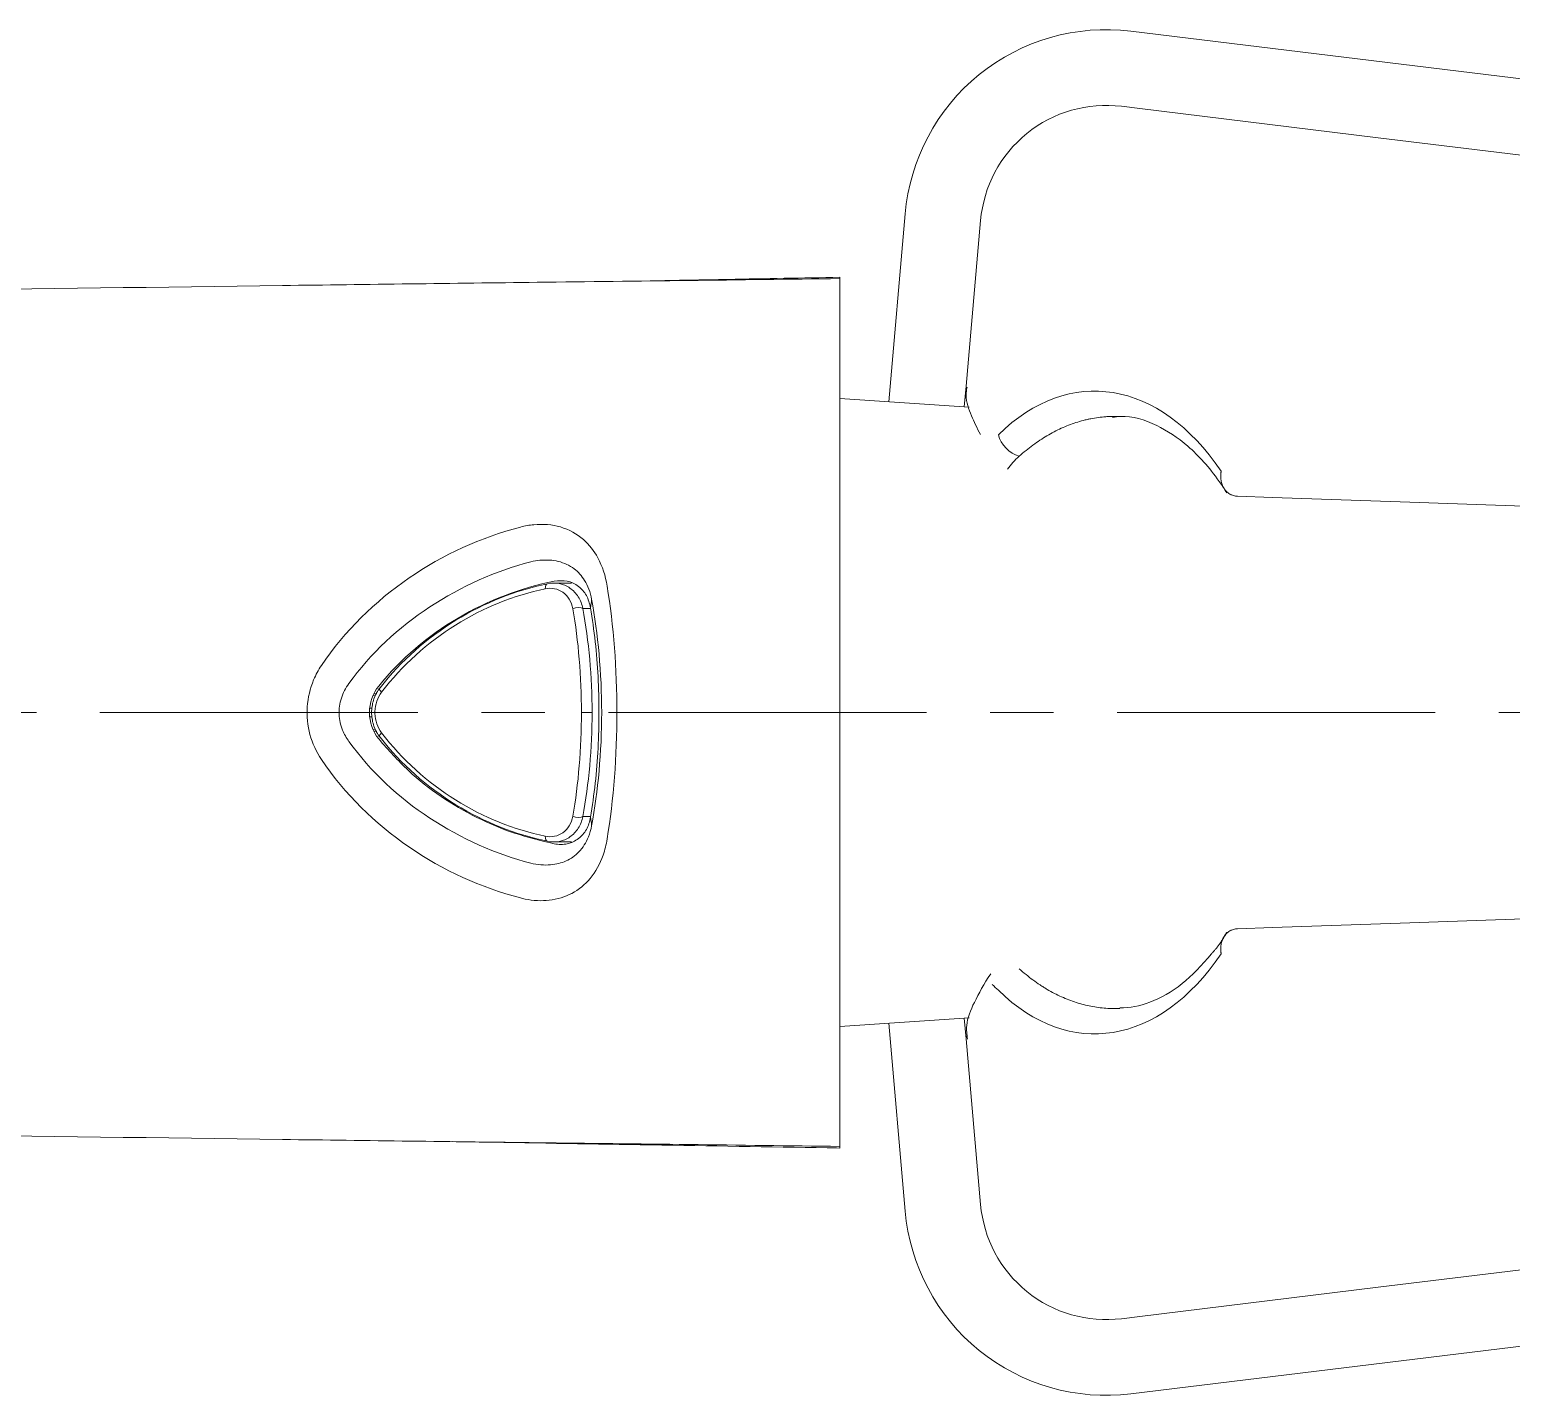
# Model space of a CAD drawing. Header units: millimetres. Extents: x 1435 to 2029, y -1230 to -810.
# Drawn here: x 1831.2 to 1889.5, y -928.9 to -875.2 of the extents above; entities that cross this region are included whole.
import ezdxf

# ---------------------------------------------------------------- set-up
doc = ezdxf.new("R2010")
doc.units = ezdxf.units.MM
doc.header["$LTSCALE"] = 10
doc.linetypes.add('CENTER', pattern=[2, 1.25, -0.25, 0.25, -0.25])
for name, color, linetype in [('00_COMPONENTS', 7, 'Continuous'), ('41', 7, 'Continuous'), ('CL', 1, 'CENTER')]:
    doc.layers.add(name, color=color, linetype=linetype)

msp = doc.modelspace()

# ---------------------------------------------------------------- linework, layer by layer
at = {"layer": '00_COMPONENTS', "color": 7, "linetype": 'Continuous', "lineweight": 5}
for p, q in [((1915.87347, -880.28319), (1874.50237, -875.22379)), ((1874.8514, -878.26636), (1874.14091, -878.17947)), ((1874.8514, -878.26636), (1884.12651, -879.40064)), ((1884.12651, -879.40064), (1903.4532, -881.76416)), ((1865.62817, -882.41354), (1864.98179, -889.80169)), ((1868.02422, -889.19184), (1868.59453, -882.67306)), ((1863.05936, -884.90368), (1863.05936, -892.77006)), ((1863.05936, -914.51799), (1863.05936, -889.51799)), ((1867.95368, -889.99804), (1868.02421, -889.19186)), ((1868.14787, -890.01089), (1863.05936, -889.67453)), ((1880.07848, -893.56275), (1878.70278, -893.51471)), ((1885.09015, -893.73777), (1880.07848, -893.56275)), ((1893.91934, -894.04609), (1885.09015, -893.73777)), ((1885.09015, -910.29822), (1893.91934, -909.9899)), ((1878.70278, -910.52127), (1880.07848, -910.47323)), ((1880.07848, -910.47323), (1885.09015, -910.29822)), ((1863.05936, -911.77006), (1863.05936, -919.14379)), ((1868.1496, -914.02498), (1863.05936, -914.36146)), ((1868.02421, -914.84412), (1867.95368, -914.03795)), ((1864.98179, -914.23429), (1865.62817, -921.62245)), ((1868.59453, -921.36292), (1868.02422, -914.84415)), ((1903.4532, -922.27183), (1884.12651, -924.63535)), ((1874.50237, -928.81219), (1915.87347, -923.7528)), ((1884.12651, -924.63535), (1874.8514, -925.76963)), ((1874.14091, -925.85652), (1874.8514, -925.76963))]:
    msp.add_line(p, q, dxfattribs=at)
for centre, radius, start, end in [((1873.53848, -883.1056), 7.94053, 83.0277449, 175), ((1873.53848, -883.1056), 4.96283, 83.0277449, 175), ((1873.53848, -920.93038), 7.94053, 185, 276.9722551), ((1873.53848, -920.93038), 4.96283, 185, 276.9722551)]:
    msp.add_arc(centre, radius, start, end, dxfattribs=at)
for centre, major_axis, ratio, start_param, end_param in [((1873.08001, -902.01799), (0, 12.63799), 0.59580916, 5.56175194, 6.81002153), ((1870.14675, -891.09369), (0.69338, -0.71022), 0.76854114, 4.06868996, 5.34002127), ((1873.08001, -902.01799), (0, 12.63799), 0.59580916, 2.61475643, 3.86302602)]:
    msp.add_ellipse(centre, major_axis=major_axis, ratio=ratio, start_param=start_param, end_param=end_param, dxfattribs=at)
for points, knots in [([(1863.05936, -884.9575), (1859.10249, -885.00453), (1851.82755, -885.09177), (1835.02131, -885.30363), (1816.88239, -885.5644), (1797.21742, -885.87497), (1784.64198, -886.0848), (1774.8673, -886.25145), (1767.99135, -886.37648), (1762.27012, -886.49472), (1757.86214, -886.56667), (1755.23032, -886.63158), (1754.09128, -886.65967)], [0.04933239, 0.04933239, 0.04933239, 0.04933239, 0.157343855, 0.247656132, 0.503981945, 0.640054139, 0.760692492, 0.827631234, 0.889137026, 0.934852599, 0.97180445, 1, 1, 1, 1]), ([(1863.05936, -884.90368), (1861.59973, -884.93071), (1859.11956, -884.97799), (1856.62615, -885.02602), (1855.60194, -885.04575)], [0.450917723, 0.450917723, 0.450917723, 0.450917723, 0.774957101, 1, 1, 1, 1]), ([(1863.05936, -886.77006), (1863.05936, -886.7701), (1863.05936, -886.86681), (1863.05936, -887.12953), (1863.05936, -887.24296)], [0, 0, 0, 0, 0.65167122, 1, 1, 1, 1]), ([(1868.0603, -889.22937), (1868.03991, -889.33363), (1867.98999, -889.73422), (1868.20853, -890.31498), (1868.44959, -890.83077), (1868.59089, -891.08473)], [0, 0, 0, 0, 0.15359678, 0.59952611, 1, 1, 1, 1]), ([(1873.69772, -890.37533), (1873.63813, -890.37762), (1873.57852, -890.38101), (1873.32291, -890.40025), (1873.12673, -890.42688), (1872.88128, -890.47543), (1872.83218, -890.4859), (1872.73395, -890.50839), (1872.68493, -890.52038), (1872.53826, -890.55857), (1872.44095, -890.58698), (1872.15046, -890.68101), (1871.7669, -890.82982), (1871.3909, -891.02555), (1871.01875, -891.24522), (1870.8346, -891.36702), (1870.47029, -891.6355), (1870.29014, -891.78219), (1870.11211, -891.94208)], [0, 0, 0, 0, 0.0482611, 0.0482611, 0.20688425, 0.20688425, 0.24654004, 0.24654004, 0.28619583, 0.28619583, 0.3655074, 0.3655074, 0.52413055, 0.6827537, 0.6827537, 0.84137685, 0.84137685, 1, 1, 1, 1]), ([(1873.77651, -890.42263), (1873.88399, -890.39932), (1874.46332, -890.31228), (1875.44665, -890.63439), (1876.77036, -891.46657), (1877.69636, -892.49917), (1878.17994, -893.22698), (1878.27995, -893.38587)], [0, 0, 0, 0, 0.07113352, 0.38293662, 0.65004565, 0.92674048, 1, 1, 1, 1]), ([(1863.05936, -891.47258), (1863.05936, -891.83098), (1863.05936, -893.00953), (1863.05936, -895.34889), (1863.05936, -898.77298), (1863.05936, -902.47932), (1863.05936, -905.97607), (1863.05936, -909.00292), (1863.05936, -911.51911), (1863.05936, -913.20274), (1863.05936, -914.04867), (1863.05936, -914.30797)], [0, 0, 0, 0, 0.05990289, 0.18550194, 0.31110098, 0.43670003, 0.56229908, 0.68789813, 0.81349718, 0.93909623, 1, 1, 1, 1]), ([(1878.70278, -893.51471), (1878.64641, -893.51275), (1878.59244, -893.50433), (1878.51489, -893.48251), (1878.48961, -893.47369), (1878.45257, -893.4581), (1878.44033, -893.45249), (1878.4164, -893.4406), (1878.40469, -893.4343), (1878.34733, -893.40116), (1878.30531, -893.3693), (1878.25751, -893.32296), (1878.24818, -893.31337), (1878.23002, -893.29351), (1878.22121, -893.28328), (1878.19576, -893.25191), (1878.16427, -893.20812), (1878.13748, -893.16052), (1878.11303, -893.11103), (1878.10195, -893.08529), (1878.07239, -893.00546), (1878.05798, -892.95002), (1878.04384, -892.86371), (1878.04038, -892.83441), (1878.03601, -892.77473), (1878.03511, -892.74427), (1878.03589, -892.68321), (1878.03757, -892.65251), (1878.04199, -892.60621), (1878.04467, -892.58299), (1878.04865, -892.5558), (1878.05054, -892.54412), (1878.05184, -892.53633), (1878.0525, -892.53248), (1878.05318, -892.52864)], [0, 0, 0, 0, 0.125, 0.125, 0.1875, 0.1875, 0.21875, 0.21875, 0.25, 0.25, 0.375, 0.375, 0.40625, 0.40625, 0.4375, 0.4375, 0.5, 0.5625, 0.5625, 0.625, 0.625, 0.75, 0.75, 0.8125, 0.8125, 0.875, 0.875, 0.9375, 0.9375, 0.96875, 0.984375, 0.9921875, 0.9921875, 1, 1, 1, 1]), ([(1878.70278, -910.52127), (1878.64641, -910.52324), (1878.59244, -910.53166), (1878.51489, -910.55348), (1878.48961, -910.5623), (1878.45257, -910.57789), (1878.44033, -910.58349), (1878.4164, -910.59539), (1878.40469, -910.60168), (1878.34733, -910.63483), (1878.30531, -910.66668), (1878.25751, -910.71302), (1878.24818, -910.72262), (1878.23002, -910.74248), (1878.22121, -910.75271), (1878.19576, -910.78407), (1878.16427, -910.82786), (1878.13748, -910.87547), (1878.11303, -910.92496), (1878.10195, -910.9507), (1878.07239, -911.03053), (1878.05798, -911.08597), (1878.04384, -911.17228), (1878.04038, -911.20158), (1878.03601, -911.26125), (1878.03511, -911.29171), (1878.03589, -911.35278), (1878.03757, -911.38348), (1878.04199, -911.42978), (1878.04467, -911.45299), (1878.04865, -911.48019), (1878.05054, -911.49187), (1878.05184, -911.49966), (1878.0525, -911.5035), (1878.05318, -911.50735)], [0, 0, 0, 0, 0.125, 0.125, 0.1875, 0.1875, 0.21875, 0.21875, 0.25, 0.25, 0.375, 0.375, 0.40625, 0.40625, 0.4375, 0.4375, 0.5, 0.5625, 0.5625, 0.625, 0.625, 0.75, 0.75, 0.8125, 0.8125, 0.875, 0.875, 0.9375, 0.9375, 0.96875, 0.984375, 0.9921875, 0.9921875, 1, 1, 1, 1]), ([(1877.67244, -911.50286), (1877.29244, -911.97345), (1876.49874, -912.78706), (1875.26804, -913.48292), (1874.45982, -913.63911), (1874.06788, -913.63781)], [0, 0, 0, 0, 0.32407274, 0.67133871, 1, 1, 1, 1]), ([(1868.99677, -912.29001), (1868.72367, -912.68914), (1868.35178, -913.38224), (1868.00698, -914.16658), (1868.04915, -914.67732), (1868.08327, -914.8579)], [0, 0, 0, 0, 0.43438151, 0.803803, 1, 1, 1, 1]), ([(1870.11211, -912.0939), (1870.29011, -912.25377), (1870.47091, -912.40103), (1870.74615, -912.60373), (1870.83857, -912.66826), (1870.97821, -912.76055), (1871.02492, -912.79056), (1871.11868, -912.84909), (1871.16571, -912.87759), (1871.40105, -913.01604), (1871.59041, -913.11403), (1871.97118, -913.28569), (1872.16259, -913.35935), (1872.54743, -913.483), (1872.93428, -913.58297), (1873.3251, -913.63601), (1873.61973, -913.65803), (1873.71819, -913.6624), (1873.86626, -913.66447), (1873.91568, -913.6644), (1874.0003, -913.66301), (1874.03546, -913.66205), (1874.07058, -913.6607)], [0, 0, 0, 0, 0.14435222, 0.14435222, 0.21652834, 0.21652834, 0.25261639, 0.25261639, 0.28870445, 0.28870445, 0.43305667, 0.43305667, 0.5774089, 0.5774089, 0.72176112, 0.86611335, 0.86611335, 0.93828946, 0.93828946, 0.97437751, 0.97437751, 1, 1, 1, 1]), ([(1754.09124, -917.37631), (1754.91366, -917.39639), (1756.75751, -917.44139), (1759.78138, -917.49978), (1763.3827, -917.56512), (1768.40878, -917.66673), (1774.8672, -917.78465), (1784.64087, -917.9511), (1797.21695, -918.16102), (1816.88183, -918.47155), (1835.01839, -918.7323), (1851.82472, -918.94423), (1859.09966, -919.03152), (1863.05936, -919.07862)], [0, 0, 0, 0, 0.020329058, 0.045577163, 0.075756706, 0.110866122, 0.172361345, 0.239310225, 0.359934436, 0.496019912, 0.752344851, 0.842578732, 0.950665546, 0.950665546, 0.950665546, 0.950665546]), ([(1847.82389, -918.89236), (1848.22514, -918.89899), (1850.83345, -918.94215), (1855.75895, -919.02394), (1860.42112, -919.10096), (1862.8921, -919.14107), (1863.05936, -919.14379)], [0, 0, 0, 0, 0.056293201, 0.366174086, 0.694431922, 0.718271075, 0.718271075, 0.718271075, 0.718271075])]:
    msp.add_open_spline(points, degree=3, knots=knots, dxfattribs=at)
for points, degree in [([(1868.02422, -889.19184), (1868.02037, -889.23582), (1868.02015, -889.28203), (1868.02343, -889.3304)], 3), ([(1874.05508, -890.37471), (1873.93603, -890.37055), (1873.81691, -890.37074), (1873.69772, -890.37533)], 3), ([(1870.11211, -891.94208), (1869.94017, -892.09651), (1869.7859, -892.26599), (1869.64678, -892.45135)], 3), ([(1878.27995, -910.65012), (1877.99624, -911.18032), (1877.67244, -911.50286)], 2), ([(1869.29401, -912.9423), (1869.20883, -912.86917), (1869.12752, -912.79255), (1869.04982, -912.71231)], 3), ([(1868.0221, -914.72923), (1868.02032, -914.76907), (1868.021, -914.80738), (1868.02422, -914.84415)], 3)]:
    msp.add_open_spline(points, degree=degree, dxfattribs=at)
at = {"layer": '41', "color": 7, "linetype": 'Continuous', "lineweight": 5}
for p, q in [((1852.50441, -896.93031), (1851.80796, -896.93031)), ((1844.84915, -901.28114), (1844.76172, -901.28114)), ((1844.84915, -902.75485), (1844.76172, -902.75485)), ((1851.80796, -907.10567), (1852.50437, -907.10567))]:
    msp.add_line(p, q, dxfattribs=at)
at = {"layer": '41', "color": 3, "linetype": 'Continuous', "lineweight": 5}
for p, q in [((1853.26182, -897.93042), (1852.95763, -897.93042)), ((1853.26182, -906.10556), (1852.95763, -906.10556))]:
    msp.add_line(p, q, dxfattribs=at)
for centre, major_axis, ratio, start_param, end_param in [((1851.61526, -897.25054), (-0.06059, 0.29382), 0.427267, 6.20410073, 7.43671876), ((1852.69726, -898.0304), (0.29535, 0.05262), 0.430784, 0.42049703, 1.98386311), ((1845.18919, -901.23813), (0.23677, -0.18423), 0.270035, 2.82805589, 4.27591209), ((1845.18919, -902.79786), (0.23677, 0.18423), 0.270035, 2.00727321, 3.45512942), ((1852.69726, -906.00558), (0.29535, -0.05262), 0.430784, 4.2993222, 5.86268827), ((1851.61526, -906.78545), (-0.06059, -0.29382), 0.427267, 5.12965185, 6.36226988)]:
    msp.add_ellipse(centre, major_axis=major_axis, ratio=ratio, start_param=start_param, end_param=end_param, dxfattribs=at)
for points in [[(1842.67636, -900.16921), (1844.52074, -897.44754), (1847.40566, -895.53034), (1850.50245, -894.72561)], [(1850.90768, -896.08779), (1848.1775, -896.80809), (1845.44557, -898.50553), (1843.75921, -900.88169)], [(1851.47594, -897.15513), (1849.03541, -897.6584), (1846.65308, -899.09913), (1845.04402, -901.21819)], [(1853.30024, -897.56731), (1853.28607, -897.67724), (1853.27189, -897.78717), (1853.25772, -897.8971)], [(1852.89704, -902.01799), (1852.89709, -900.61235), (1852.78383, -899.20276), (1852.55794, -897.935)], [(1852.95763, -897.93042), (1853.1888, -899.20214), (1853.31868, -900.61084), (1853.31864, -902.01799)], [(1844.67306, -901.84755), (1844.64676, -901.8475), (1844.62046, -901.84744), (1844.59416, -901.84739)], [(1844.72026, -901.356), (1844.74954, -901.35606), (1844.77883, -901.35612), (1844.80811, -901.35618)], [(1844.67306, -902.18843), (1844.64676, -902.18849), (1844.62046, -902.18854), (1844.59416, -902.1886)], [(1852.89704, -902.01799), (1852.89709, -903.42363), (1852.78383, -904.83323), (1852.55794, -906.10099)], [(1852.95763, -906.10556), (1853.1888, -904.83384), (1853.31868, -903.42514), (1853.31864, -902.01799)], [(1844.72026, -902.67998), (1844.74954, -902.67992), (1844.77883, -902.67987), (1844.80811, -902.67981)], [(1851.47594, -906.88085), (1849.03541, -906.37758), (1846.65308, -904.93685), (1845.04402, -902.8178)], [(1843.75921, -903.1543), (1845.44871, -905.53488), (1848.1724, -907.22657), (1850.90766, -907.94822)], [(1850.50242, -909.31039), (1847.40514, -908.50552), (1844.51933, -906.58638), (1842.67636, -903.86677)], [(1853.30024, -906.46868), (1853.28606, -906.35875), (1853.27189, -906.24882), (1853.25771, -906.13889)]]:
    msp.add_open_spline(points, degree=3, dxfattribs=at)
for points, knots in [([(1850.50245, -894.72561), (1850.67538, -894.68067), (1850.85005, -894.64952), (1851.02208, -894.6328), (1851.38691, -894.59735), (1851.74895, -894.62838), (1852.06987, -894.72214), (1852.41215, -894.82214), (1852.72095, -894.99425), (1852.97469, -895.21693), (1853.20329, -895.41755), (1853.39428, -895.66349), (1853.54354, -895.93791), (1853.72266, -896.26721), (1853.84652, -896.64634), (1853.91118, -897.048)], [0, 0, 0, 0, 0.10022528, 0.10022528, 0.10022528, 0.31599206, 0.31599206, 0.31599206, 0.54592421, 0.54592421, 0.54592421, 0.75196121, 0.75196121, 0.75196121, 1, 1, 1, 1]), ([(1853.30024, -897.56731), (1853.30024, -897.56729), (1853.30024, -897.56728), (1853.30023, -897.56726), (1853.24801, -897.29034), (1853.15241, -897.03593), (1853.01924, -896.82073), (1852.90975, -896.64378), (1852.77258, -896.48941), (1852.60998, -896.36624), (1852.43387, -896.23284), (1852.22218, -896.13276), (1851.98497, -896.07591), (1851.76772, -896.02386), (1851.52134, -896.0085), (1851.26913, -896.03119), (1851.15024, -896.04188), (1851.02884, -896.06085), (1850.90774, -896.08777), (1850.90772, -896.08778), (1850.9077, -896.08778), (1850.90768, -896.08779)], [0, 0, 0, 0, 0.00001542, 0.00001542, 0.00001542, 0.25602114, 0.25602114, 0.25602114, 0.46566749, 0.46566749, 0.46566749, 0.69370715, 0.69370715, 0.69370715, 0.90278864, 0.90278864, 0.90278864, 0.99998458, 0.99998458, 0.99998458, 1, 1, 1, 1]), ([(1852.55794, -897.935), (1852.53434, -897.80256), (1852.48839, -897.67665), (1852.42338, -897.56781), (1852.35831, -897.45886), (1852.27216, -897.36394), (1852.17164, -897.29247), (1852.07438, -897.22332), (1851.96065, -897.17416), (1851.84042, -897.15095), (1851.72458, -897.12858), (1851.59911, -897.12973), (1851.47594, -897.15513)], [0, 0, 0, 0, 0.25603415, 0.25603415, 0.25603415, 0.51255517, 0.51255517, 0.51255517, 0.76082336, 0.76082336, 0.76082336, 1, 1, 1, 1]), ([(1853.91118, -897.048), (1854.15976, -898.59216), (1854.29585, -900.30721), (1854.29575, -903.73054), (1854.15973, -905.44396), (1853.91118, -906.98797)], [0, 0, 0, 0, 0.5, 0.5, 1, 1, 1, 1]), ([(1853.30024, -906.46868), (1853.54896, -905.1161), (1853.69562, -903.5584), (1853.69574, -900.47935), (1853.54897, -898.91988), (1853.30024, -897.56731)], [0, 0, 0, 0, 0.5, 0.5, 1, 1, 1, 1]), ([(1842.67636, -903.86677), (1842.47446, -903.56883), (1842.3208, -903.23003), (1842.22654, -902.88026), (1842.13235, -902.53077), (1842.09503, -902.16019), (1842.11927, -901.79867), (1842.14366, -901.43488), (1842.23006, -901.0704), (1842.37061, -900.73503), (1842.45364, -900.53691), (1842.55643, -900.34619), (1842.67636, -900.16921)], [0, 0, 0, 0, 0.27834395, 0.27834395, 0.27834395, 0.55640906, 0.55640906, 0.55640906, 0.83619733, 0.83619733, 0.83619733, 1, 1, 1, 1]), ([(1843.75921, -900.88169), (1843.7592, -900.8817), (1843.75919, -900.88172), (1843.75918, -900.88174), (1843.62909, -901.052), (1843.52608, -901.2477), (1843.45957, -901.45224), (1843.39307, -901.65669), (1843.3613, -901.87641), (1843.37023, -902.09136), (1843.37898, -902.30179), (1843.42615, -902.51343), (1843.50501, -902.70849), (1843.5692, -902.86727), (1843.65555, -903.01862), (1843.75918, -903.15425), (1843.75919, -903.15426), (1843.7592, -903.15428), (1843.75921, -903.1543)], [0, 0, 0, 0, 0.00002464, 0.00002464, 0.00002464, 0.26518239, 0.26518239, 0.26518239, 0.53050232, 0.53050232, 0.53050232, 0.78993427, 0.78993427, 0.78993427, 0.99997536, 0.99997536, 0.99997536, 1, 1, 1, 1]), ([(1845.04402, -901.21819), (1844.96425, -901.32323), (1844.89951, -901.44476), (1844.85508, -901.57269), (1844.8104, -901.70131), (1844.78501, -901.83985), (1844.78093, -901.9773), (1844.78053, -901.99086), (1844.78033, -902.00443), (1844.78032, -902.01799)], [0, 0, 0, 0, 0.47543743, 0.47543743, 0.47543743, 0.95337234, 0.95337234, 0.95337234, 1, 1, 1, 1]), ([(1845.04402, -902.8178), (1844.96425, -902.71275), (1844.89951, -902.59123), (1844.85508, -902.4633), (1844.8104, -902.33468), (1844.78501, -902.19614), (1844.78093, -902.05869), (1844.78053, -902.04513), (1844.78033, -902.03156), (1844.78032, -902.01799)], [0, 0, 0, 0, 0.47543743, 0.47543743, 0.47543743, 0.95337234, 0.95337234, 0.95337234, 1, 1, 1, 1]), ([(1850.90766, -907.94822), (1850.90768, -907.94822), (1850.9077, -907.94823), (1850.90772, -907.94823), (1851.17342, -908.0073), (1851.44306, -908.02785), (1851.68723, -908.00743), (1851.90882, -907.9889), (1852.11527, -907.93569), (1852.29583, -907.85498), (1852.48901, -907.76862), (1852.65751, -907.64858), (1852.79767, -907.50253), (1852.9568, -907.33671), (1853.08368, -907.13377), (1853.17462, -906.90578), (1853.22899, -906.76947), (1853.27119, -906.62274), (1853.30023, -906.46873), (1853.30023, -906.46871), (1853.30024, -906.46869), (1853.30024, -906.46868)], [0, 0, 0, 0, 0.00001546, 0.00001546, 0.00001546, 0.21652997, 0.21652997, 0.21652997, 0.41213431, 0.41213431, 0.41213431, 0.62121487, 0.62121487, 0.62121487, 0.85891399, 0.85891399, 0.85891399, 0.99998454, 0.99998454, 0.99998454, 1, 1, 1, 1]), ([(1852.55794, -906.10099), (1852.53434, -906.23342), (1852.48839, -906.35933), (1852.42338, -906.46817), (1852.35831, -906.57712), (1852.27216, -906.67204), (1852.17164, -906.74351), (1852.07438, -906.81267), (1851.96065, -906.86183), (1851.84042, -906.88504), (1851.72458, -906.9074), (1851.59911, -906.90625), (1851.47594, -906.88085)], [0, 0, 0, 0, 0.25603415, 0.25603415, 0.25603415, 0.51255517, 0.51255517, 0.51255517, 0.76082336, 0.76082336, 0.76082336, 1, 1, 1, 1]), ([(1853.91118, -906.98797), (1853.87527, -907.211), (1853.82148, -907.4265), (1853.75035, -907.62972), (1853.6306, -907.97184), (1853.45885, -908.28536), (1853.23911, -908.54785), (1853.04129, -908.78417), (1852.79923, -908.98433), (1852.52254, -909.13066), (1852.2573, -909.27093), (1851.953, -909.36544), (1851.63095, -909.40098), (1851.32998, -909.4342), (1851.00618, -909.41754), (1850.68667, -909.35294), (1850.62522, -909.34052), (1850.56374, -909.32632), (1850.50242, -909.31039)], [0, 0, 0, 0, 0.13668234, 0.13668234, 0.13668234, 0.36861834, 0.36861834, 0.36861834, 0.57730722, 0.57730722, 0.57730722, 0.77760322, 0.77760322, 0.77760322, 0.96453847, 0.96453847, 0.96453847, 1, 1, 1, 1])]:
    msp.add_open_spline(points, degree=3, knots=knots, dxfattribs=at)
at = {"layer": '41', "color": 7, "linetype": 'Continuous', "lineweight": 5}
for points in [[(1844.92933, -900.97817), (1845.79177, -899.9089), (1847.9379, -898.09229), (1850.52885, -897.11449), (1851.82106, -896.85728)], [(1844.97931, -901.04316), (1846.64162, -898.90737), (1849.07568, -897.46861), (1851.56478, -896.95559)], [(1844.92934, -903.05781), (1844.69813, -902.77116), (1844.4313, -902.01799), (1844.69813, -901.26482), (1844.92933, -900.97817)], [(1844.60921, -902.01799), (1844.59438, -902.01799), (1844.57954, -902.01799), (1844.56471, -902.01799)], [(1844.97931, -902.99283), (1846.64162, -905.12861), (1849.07568, -906.56737), (1851.56478, -907.08039)], [(1853.25771, -906.13889), (1853.22908, -906.31136), (1853.11894, -906.634), (1852.8068, -907.00418), (1852.35939, -907.21373), (1852.00098, -907.21452), (1851.82109, -907.17871)]]:
    msp.add_open_spline(points, degree=3, dxfattribs=at)
for points, knots in [([(1851.56478, -896.95559), (1851.71913, -896.92389), (1851.87733, -896.92233), (1852.02474, -896.95036), (1852.17679, -896.97928), (1852.32212, -897.04051), (1852.44775, -897.12727), (1852.57667, -897.2163), (1852.68891, -897.33488), (1852.77507, -897.47145), (1852.86074, -897.60725), (1852.92323, -897.76477), (1852.95763, -897.93042)], [0, 0, 0, 0, 0.24137401, 0.24137401, 0.24137401, 0.490442, 0.490442, 0.490442, 0.74603395, 0.74603395, 0.74603395, 1, 1, 1, 1]), ([(1853.25772, -897.8971), (1853.21495, -897.72871), (1853.13024, -897.39513), (1852.80165, -897.03609), (1852.36178, -896.80597), (1851.99962, -896.84033), (1851.82106, -896.85728)], [0, 0, 0, 0, 0.25198239, 0.49915538, 0.75305625, 1, 1, 1, 1]), ([(1853.25771, -906.13889), (1853.32382, -905.69784), (1853.45388, -904.83022), (1853.56323, -903.4309), (1853.60094, -902.01524), (1853.56361, -900.60087), (1853.45376, -899.20411), (1853.32384, -898.33791), (1853.25772, -897.8971)], [0, 0, 0, 0, 0.17080032, 0.33599884, 0.5003969, 0.66454826, 0.8292891, 1, 1, 1, 1]), ([(1844.64962, -902.01799), (1844.64962, -902.00147), (1844.64987, -901.98494), (1844.65037, -901.96842), (1844.65548, -901.80071), (1844.68728, -901.63165), (1844.743, -901.47522), (1844.79871, -901.31879), (1844.87986, -901.17068), (1844.97931, -901.04316)], [0, 0, 0, 0, 0.04641473, 0.04641473, 0.04641473, 0.52320204, 0.52320204, 0.52320204, 1, 1, 1, 1]), ([(1844.78032, -902.01799), (1844.75096, -902.01799), (1844.724, -902.01799), (1844.70167, -902.01799), (1844.67935, -902.01799), (1844.66105, -902.01799), (1844.64829, -902.01799), (1844.63552, -902.01799), (1844.62795, -902.01799), (1844.62618, -902.01799), (1844.62442, -902.01799), (1844.62842, -902.01799), (1844.63785, -902.01799), (1844.64113, -902.01799), (1844.64506, -902.01799), (1844.64962, -902.01799)], [0, 0, 0, 0, 0.23027038, 0.23027038, 0.23027038, 0.46054077, 0.46054077, 0.46054077, 0.69081115, 0.69081115, 0.69081115, 0.92108154, 0.92108154, 0.92108154, 1, 1, 1, 1]), ([(1844.64962, -902.01799), (1844.64962, -902.03452), (1844.64987, -902.05105), (1844.65037, -902.06756), (1844.65548, -902.23527), (1844.68728, -902.40433), (1844.743, -902.56076), (1844.79871, -902.71719), (1844.87986, -902.8653), (1844.97931, -902.99283)], [0, 0, 0, 0, 0.04641473, 0.04641473, 0.04641473, 0.52320204, 0.52320204, 0.52320204, 1, 1, 1, 1]), ([(1853.31864, -902.01799), (1853.30552, -902.01799), (1853.28688, -902.01799), (1853.26427, -902.01799), (1853.24166, -902.01799), (1853.21445, -902.01799), (1853.1849, -902.01799), (1853.15535, -902.01799), (1853.12263, -902.01799), (1853.08947, -902.01799), (1853.05631, -902.01799), (1853.02178, -902.01799), (1852.98875, -902.01799), (1852.95681, -902.01799), (1852.92543, -902.01799), (1852.89704, -902.01799)], [0, 0, 0, 0, 0.20137717, 0.20137717, 0.20137717, 0.40275434, 0.40275434, 0.40275434, 0.60413151, 0.60413151, 0.60413151, 0.80550867, 0.80550867, 0.80550867, 1, 1, 1, 1]), ([(1844.92934, -903.05781), (1845.30442, -903.48379), (1846.04264, -904.32219), (1847.3606, -905.35039), (1848.76956, -906.17562), (1850.26999, -906.80733), (1851.30044, -907.05405), (1851.82109, -907.17871)], [0, 0, 0, 0, 0.20576114, 0.40498139, 0.60149397, 0.7986489, 1, 1, 1, 1]), ([(1851.56478, -907.08039), (1851.71913, -907.11209), (1851.87733, -907.11366), (1852.02474, -907.08562), (1852.17679, -907.05671), (1852.32212, -906.99548), (1852.44775, -906.90872), (1852.57667, -906.81968), (1852.68891, -906.70111), (1852.77507, -906.56454), (1852.86074, -906.42874), (1852.92323, -906.27122), (1852.95763, -906.10556)], [0, 0, 0, 0, 0.24137401, 0.24137401, 0.24137401, 0.490442, 0.490442, 0.490442, 0.74603395, 0.74603395, 0.74603395, 1, 1, 1, 1])]:
    msp.add_open_spline(points, degree=3, knots=knots, dxfattribs=at)
at = {"layer": 'CL', "lineweight": 5}
msp.add_line((1653.96677, -902.01799), (1947.72704, -902.01799), dxfattribs=at)

doc.saveas('drawing.dxf')
